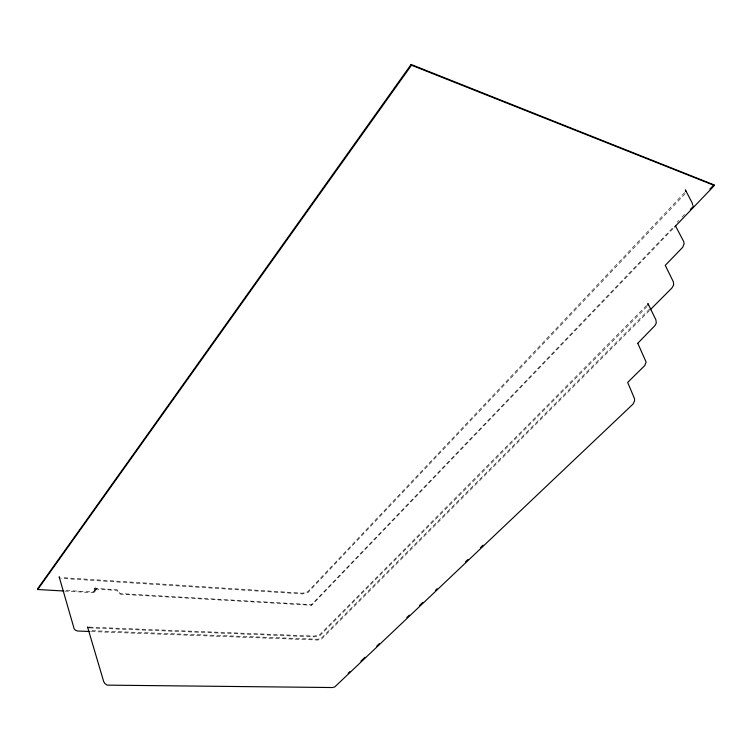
<?xml version="1.0" encoding="UTF-8"?>
<svg xmlns="http://www.w3.org/2000/svg" width="752" height="752" viewBox="0 0 752 752"><rect width="100%" height="100%" fill="white"/><g stroke="black" fill="none" stroke-linecap="round" stroke-linejoin="round"><path stroke-width="0.56" stroke-dasharray="3.76 2.82" d="M93.915 591.42L94.075 591.175A2.247 1.701 34.1 0 0 94.188 590.292C95.701 584.445 96.726 588.901 93.718 591.617A2.247 1.701 34.1 0 1 92.515 591.965L64.475 590.339M95.72 587.227L95.852 586.983M684.602 192.597L307.765 591.721L302.642 593.187L61.307 577.555M646.607 305.462L319.713 634.744L314.449 636.079L89.657 627.14L90.484 627.215M685.157 193.743L308.17 592.36L302.633 593.948L60.94 578.354M94.686 591.796C96.914 589.173 97.281 585.131 95.231 589.342M647.049 306.553L320.079 635.431L314.449 636.869L88.924 627.882M677.223 222.094L678.821 220.43M682.017 217.093L686.012 212.919M94.432 588.966L94.639 588.769A2.247 1.701 34.3 0 1 95.824 588.431L116.278 589.653A2.218 1.664 35.6 0 1 118.666 591.542L118.722 591.73A2.209 1.654 35.8 0 0 121.119 593.619L311.488 604.646L674.112 226.39M64.616 591.053L92.665 592.67A3.093 2.341 34.1 0 0 94.996 590.752L94.921 589.982A1.401 1.062 34.3 0 1 95.974 589.136L116.428 590.348A1.382 1.043 35.6 0 1 117.932 591.533L117.979 591.73A3.036 2.284 35.8 0 0 121.279 594.315L311.695 605.275L673.801 227.828M649.625 308.94L321.029 638.467L317.955 639.247L91.255 630.674M649.465 310.529L321.405 639.153L317.776 640.027L91.077 631.558M89.168 627.018L89.873 627.159M311.488 604.646L311.695 605.275"/><path stroke-width="1.13" d="M647.914 303.347L647.904 305.18M674.619 226.982L714.4 185.509L713.949 184.832L411.109 64.465L37.6 588.778L37.732 589.512L63.45 590.987M37.732 589.512L411.504 65.236L411.109 64.465M690.374 209.423L693.626 206.039M709.888 189.072L713.949 184.832M650.292 309.692L671.856 288.072L673.689 284.942L673.331 281.765L665.257 265.362L682.741 247.276L684.151 243.601L683.671 241.486L675.484 225.92M348.195 673.247L349.896 671.63M360.941 661.14L365.068 657.229M376.743 646.128L379.299 643.712M406.832 617.552L409.379 615.127M419.578 605.445L422.831 602.352M435.417 590.405L437.119 588.788M465.469 561.857L467.941 559.497M480.481 547.597L483.028 545.172M89.902 631.511L77.522 631.003L75.332 630.148L74.157 628.785L59.164 576.831M88.247 627.657L87.542 626.971L103.682 681.519L104.904 683.587L107.292 685.138L332.431 687.535L334.8 686.896L632.996 404.115L634.528 401.089L634.547 398.739L627.676 382.411L644.755 365.585L646.109 362.069L637.799 343.326M411.504 65.236L714.4 185.509M59.878 577.865L59.276 577.188M648.177 304.005L655.913 319.873L656.289 323.022L655.039 325.503L637.79 343.25M685.909 191.572L685.363 189.852L692.235 203.031L692.686 205.164"/></g></svg>
